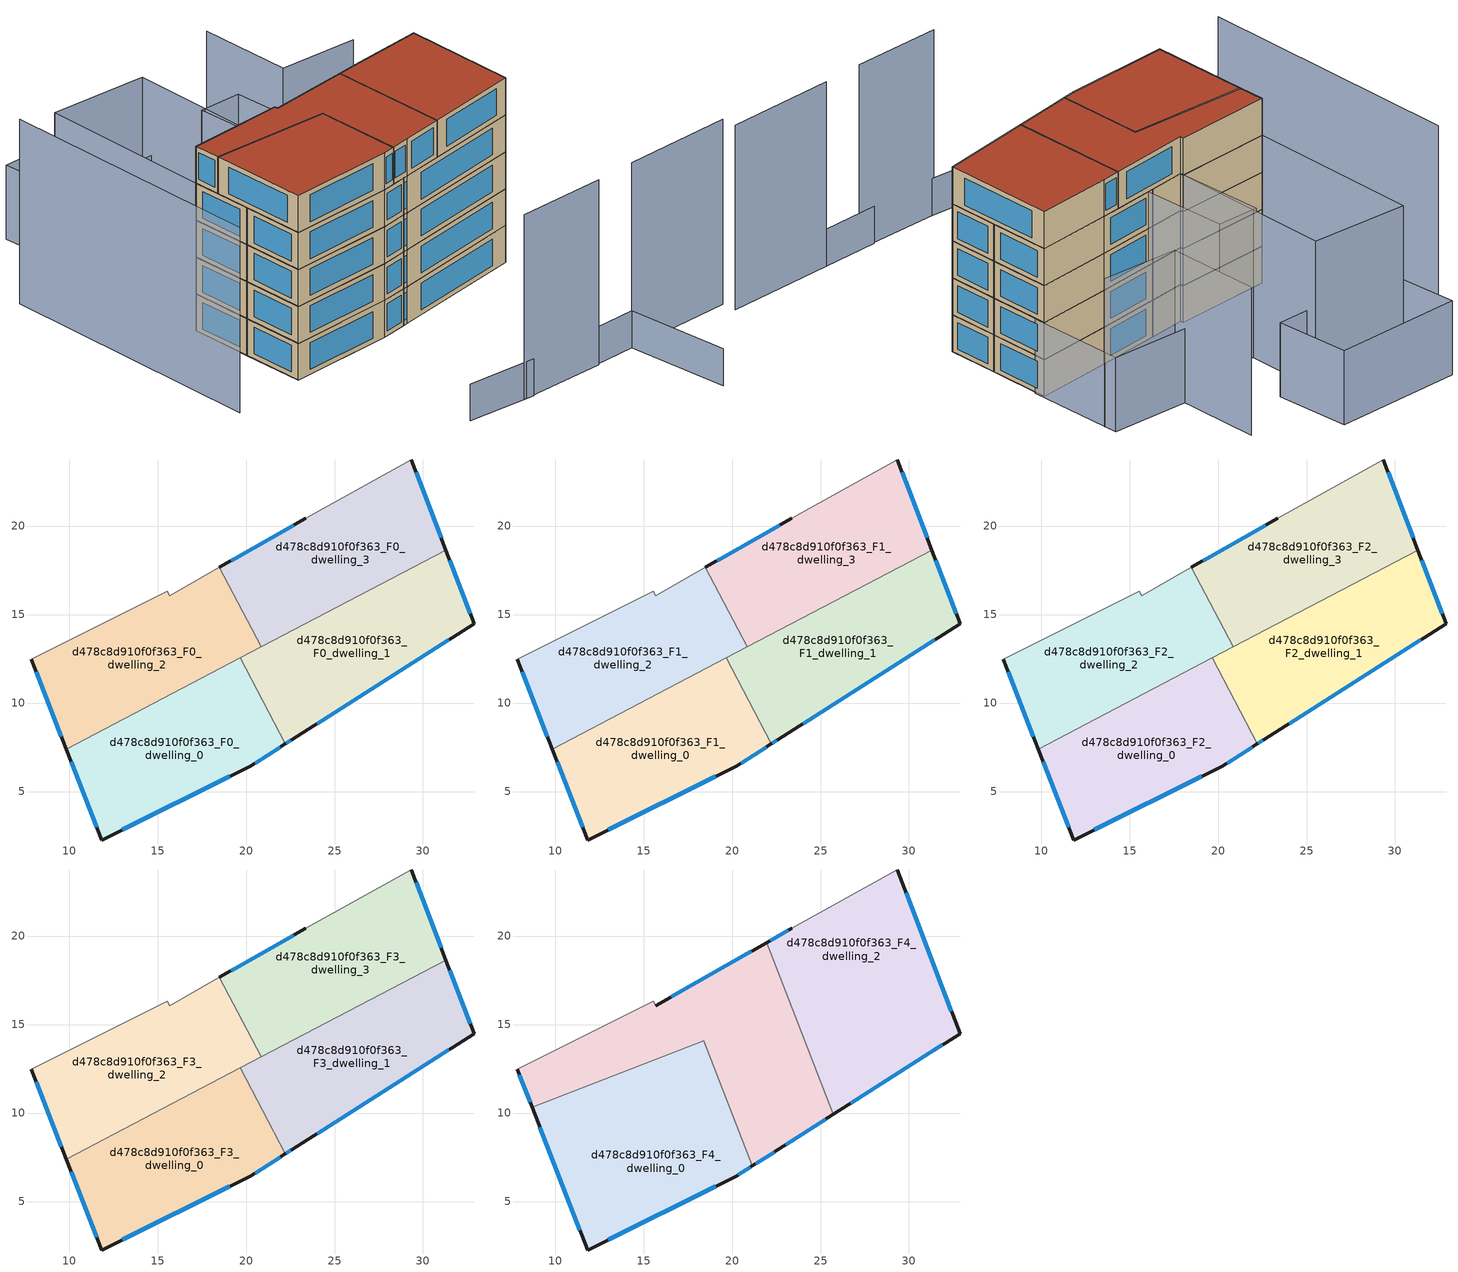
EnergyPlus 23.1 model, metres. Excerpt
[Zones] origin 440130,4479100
d478c8d910f0f363_F0_dwelling_0
 floor ground (EU_floor_Construction): 20.24,6.43 22.22,7.69 19.67,12.55 9.84,7.4 11.84,2.26 z0
 wall outside (EU_wall_Construction): 22.22,7.69 20.24,6.43 11.84,2.26 9.84,7.4 z0:3
 wall to d478c8d910f0f363_F0_dwelling_1 (EU_wall_Construction): 19.67,12.55 22.22,7.69 z0:3
 wall to d478c8d910f0f363_F0_dwelling_2 (EU_wall_Construction): 9.84,7.4 19.67,12.55 z0:3
 window (EU_Window_Construction): 21.94,7.52 20.51,6.61 / 19.07,5.86 13,2.84 / 11.56,2.97 10.12,6.69 z0.42:2.58
d478c8d910f0f363_F0_dwelling_1
 floor ground (EU_floor_Construction): 32.89,14.48 31.29,18.65 19.67,12.55 22.22,7.69 22.59,7.93 z0
 wall outside (EU_wall_Construction): 31.29,18.65 32.89,14.48 22.59,7.93 22.22,7.69 z0:3
 wall to d478c8d910f0f363_F0_dwelling_3 (EU_wall_Construction): 20.85,13.17 31.29,18.65 z0:3
 wall to d478c8d910f0f363_F0_dwelling_2 (EU_wall_Construction): 19.67,12.55 20.85,13.17 z0:3
 window (EU_Window_Construction): 31.46,13.57 24.02,8.84 / 22.54,7.89 22.27,7.72 / 31.51,18.07 32.66,15.06 z0.42:2.58
d478c8d910f0f363_F0_dwelling_2
 floor ground (EU_floor_Construction): 20.85,13.17 18.49,17.67 15.69,16.07 15.55,16.33 7.87,12.47 9.84,7.4 z0
 wall outside (EU_wall_Construction): 9.84,7.4 7.87,12.47 z0:3
 wall adiabatic (EU_wall_Construction): 7.87,12.47 15.55,16.33 15.69,16.07 18.49,17.67 z0:3
 wall to d478c8d910f0f363_F0_dwelling_3 (EU_wall_Construction): 18.49,17.67 20.85,13.17 z0:3
 window (EU_Window_Construction): 9.57,8.1 8.15,11.77 z0.42:2.58
d478c8d910f0f363_F0_dwelling_3
 floor ground (EU_floor_Construction): 31.29,18.65 29.35,23.74 23.39,20.44 18.49,17.67 20.85,13.17 z0
 wall outside (EU_wall_Construction): 18.49,17.67 23.39,20.44 / 29.35,23.74 31.29,18.65 z0:3
 wall adiabatic (EU_wall_Construction): 23.39,20.44 29.35,23.74 z0:3
 window (EU_Window_Construction): 19.17,18.05 22.71,20.06 / 29.62,23.03 31.02,19.35 z0.42:2.58
d478c8d910f0f363_F1_dwelling_0
 floor to d478c8d910f0f363_F0_dwelling_0 (EU_floor_Construction): 20.24,6.43 22.22,7.69 19.67,12.55 9.84,7.4 11.84,2.26 z3
 wall outside (EU_wall_Construction): 22.22,7.69 20.24,6.43 11.84,2.26 9.84,7.4 z3:6
 wall to d478c8d910f0f363_F1_dwelling_1 (EU_wall_Construction): 19.67,12.55 22.22,7.69 z3:6
 wall to d478c8d910f0f363_F1_dwelling_2 (EU_wall_Construction): 9.84,7.4 19.67,12.55 z3:6
 window (EU_Window_Construction): 21.94,7.52 20.51,6.61 / 19.07,5.86 13,2.84 / 11.56,2.97 10.12,6.69 z3.42:5.58
d478c8d910f0f363_F1_dwelling_1
 floor to d478c8d910f0f363_F0_dwelling_1 (EU_floor_Construction): 32.89,14.48 31.29,18.65 19.67,12.55 22.22,7.69 22.59,7.93 z3
 wall outside (EU_wall_Construction): 31.29,18.65 32.89,14.48 22.59,7.93 22.22,7.69 z3:6
 wall to d478c8d910f0f363_F1_dwelling_3 (EU_wall_Construction): 20.85,13.17 31.29,18.65 z3:6
 wall to d478c8d910f0f363_F1_dwelling_2 (EU_wall_Construction): 19.67,12.55 20.85,13.17 z3:6
 window (EU_Window_Construction): 31.46,13.57 24.02,8.84 / 22.54,7.89 22.27,7.72 / 31.51,18.07 32.66,15.06 z3.42:5.58
d478c8d910f0f363_F1_dwelling_2
 floor to d478c8d910f0f363_F0_dwelling_2 (EU_floor_Construction): 20.85,13.17 18.49,17.67 15.69,16.07 15.55,16.33 7.87,12.47 9.84,7.4 z3
 wall outside (EU_wall_Construction): 9.84,7.4 7.87,12.47 z3:6
 wall adiabatic (EU_wall_Construction): 7.87,12.47 15.55,16.33 15.69,16.07 18.49,17.67 z3:6
 wall to d478c8d910f0f363_F1_dwelling_3 (EU_wall_Construction): 18.49,17.67 20.85,13.17 z3:6
 window (EU_Window_Construction): 9.57,8.1 8.15,11.77 z3.42:5.58
d478c8d910f0f363_F1_dwelling_3
 floor to d478c8d910f0f363_F0_dwelling_3 (EU_floor_Construction): 31.29,18.65 29.35,23.74 23.39,20.44 18.49,17.67 20.85,13.17 z3
 wall outside (EU_wall_Construction): 18.49,17.67 23.39,20.44 / 29.35,23.74 31.29,18.65 z3:6
 wall adiabatic (EU_wall_Construction): 23.39,20.44 29.35,23.74 z3:6
 window (EU_Window_Construction): 19.17,18.05 22.71,20.06 / 29.62,23.03 31.02,19.35 z3.42:5.58
d478c8d910f0f363_F2_dwelling_0
 floor to d478c8d910f0f363_F1_dwelling_0 (EU_floor_Construction): 20.24,6.43 22.22,7.69 19.67,12.55 9.84,7.4 11.84,2.26 z6
 wall outside (EU_wall_Construction): 22.22,7.69 20.24,6.43 11.84,2.26 9.84,7.4 z6:9
 wall to d478c8d910f0f363_F2_dwelling_1 (EU_wall_Construction): 19.67,12.55 22.22,7.69 z6:9
 wall to d478c8d910f0f363_F2_dwelling_2 (EU_wall_Construction): 9.84,7.4 19.67,12.55 z6:9
 window (EU_Window_Construction): 21.94,7.52 20.51,6.61 / 19.07,5.86 13,2.84 / 11.56,2.97 10.12,6.69 z6.42:8.58
d478c8d910f0f363_F2_dwelling_1
 floor to d478c8d910f0f363_F1_dwelling_1 (EU_floor_Construction): 32.89,14.48 31.29,18.65 19.67,12.55 22.22,7.69 22.59,7.93 z6
 wall outside (EU_wall_Construction): 31.29,18.65 32.89,14.48 22.59,7.93 22.22,7.69 z6:9
 wall to d478c8d910f0f363_F2_dwelling_3 (EU_wall_Construction): 20.85,13.17 31.29,18.65 z6:9
 wall to d478c8d910f0f363_F2_dwelling_2 (EU_wall_Construction): 19.67,12.55 20.85,13.17 z6:9
 window (EU_Window_Construction): 31.46,13.57 24.02,8.84 / 22.54,7.89 22.27,7.72 / 31.51,18.07 32.66,15.06 z6.42:8.58
d478c8d910f0f363_F2_dwelling_2
 floor to d478c8d910f0f363_F1_dwelling_2 (EU_floor_Construction): 20.85,13.17 18.49,17.67 15.69,16.07 15.55,16.33 7.87,12.47 9.84,7.4 z6
 wall outside (EU_wall_Construction): 9.84,7.4 7.87,12.47 z6:9
 wall adiabatic (EU_wall_Construction): 7.87,12.47 15.55,16.33 15.69,16.07 18.49,17.67 z6:9
 wall to d478c8d910f0f363_F2_dwelling_3 (EU_wall_Construction): 18.49,17.67 20.85,13.17 z6:9
 window (EU_Window_Construction): 9.57,8.1 8.15,11.77 z6.42:8.58
d478c8d910f0f363_F2_dwelling_3
 floor to d478c8d910f0f363_F1_dwelling_3 (EU_floor_Construction): 31.29,18.65 29.35,23.74 23.39,20.44 18.49,17.67 20.85,13.17 z6
 wall outside (EU_wall_Construction): 18.49,17.67 23.39,20.44 / 29.35,23.74 31.29,18.65 z6:9
 wall adiabatic (EU_wall_Construction): 23.39,20.44 29.35,23.74 z6:9
 window (EU_Window_Construction): 19.17,18.05 22.71,20.06 / 29.62,23.03 31.02,19.35 z6.42:8.58
d478c8d910f0f363_F3_dwelling_0
 floor to d478c8d910f0f363_F2_dwelling_0 (EU_floor_Construction): 20.24,6.43 22.22,7.69 19.67,12.55 9.84,7.4 11.84,2.26 z9
 wall outside (EU_wall_Construction): 22.22,7.69 20.24,6.43 11.84,2.26 9.84,7.4 z9:12
 wall to d478c8d910f0f363_F3_dwelling_1 (EU_wall_Construction): 19.67,12.55 22.22,7.69 z9:12
 wall to d478c8d910f0f363_F3_dwelling_2 (EU_wall_Construction): 9.84,7.4 19.67,12.55 z9:12
 window (EU_Window_Construction): 21.94,7.52 20.51,6.61 / 19.07,5.86 13,2.84 / 11.56,2.97 10.12,6.69 z9.42:11.58
d478c8d910f0f363_F3_dwelling_1
 floor to d478c8d910f0f363_F2_dwelling_1 (EU_floor_Construction): 32.89,14.48 31.29,18.65 19.67,12.55 22.22,7.69 22.59,7.93 z9
 wall outside (EU_wall_Construction): 31.29,18.65 32.89,14.48 22.59,7.93 22.22,7.69 z9:12
 wall to d478c8d910f0f363_F3_dwelling_3 (EU_wall_Construction): 20.85,13.17 31.29,18.65 z9:12
 wall to d478c8d910f0f363_F3_dwelling_2 (EU_wall_Construction): 19.67,12.55 20.85,13.17 z9:12
 window (EU_Window_Construction): 31.46,13.57 24.02,8.84 / 22.54,7.89 22.27,7.72 / 31.51,18.07 32.66,15.06 z9.42:11.58
d478c8d910f0f363_F3_dwelling_2
 floor to d478c8d910f0f363_F2_dwelling_2 (EU_floor_Construction): 20.85,13.17 18.49,17.67 15.69,16.07 15.55,16.33 7.87,12.47 9.84,7.4 z9
 wall outside (EU_wall_Construction): 9.84,7.4 7.87,12.47 z9:12
 wall adiabatic (EU_wall_Construction): 7.87,12.47 15.55,16.33 15.69,16.07 18.49,17.67 z9:12
 wall to d478c8d910f0f363_F3_dwelling_3 (EU_wall_Construction): 18.49,17.67 20.85,13.17 z9:12
 window (EU_Window_Construction): 9.57,8.1 8.15,11.77 z9.42:11.58
d478c8d910f0f363_F3_dwelling_3
 floor to d478c8d910f0f363_F2_dwelling_3 (EU_floor_Construction): 31.29,18.65 29.35,23.74 23.39,20.44 18.49,17.67 20.85,13.17 z9
 wall outside (EU_wall_Construction): 18.49,17.67 23.39,20.44 / 29.35,23.74 31.29,18.65 z9:12
 wall adiabatic (EU_wall_Construction): 23.39,20.44 29.35,23.74 z9:12
 window (EU_Window_Construction): 19.17,18.05 22.71,20.06 / 29.62,23.03 31.02,19.35 z9.42:11.58
d478c8d910f0f363_F4_dwelling_0
 floor to d478c8d910f0f363_F3_dwelling_0 (EU_floor_Construction): 20.24,6.43 21.15,7.01 19.11,12.26 9.84,7.4 11.84,2.26 z12
 floor to d478c8d910f0f363_F3_dwelling_2 (EU_floor_Construction): 19.11,12.26 18.41,14.08 8.71,10.32 9.84,7.4 z12
 wall outside (EU_wall_Construction): 21.15,7.01 20.24,6.43 11.84,2.26 8.71,10.32 z12:15
 wall to d478c8d910f0f363_F4_dwelling_1 (EU_wall_Construction): 8.71,10.32 18.41,14.08 21.15,7.01 z12:15
 window (EU_Window_Construction): 21.02,6.93 20.37,6.51 / 19.07,5.86 13,2.84 / 11.4,3.38 9.14,9.2 z12.42:14.58
 roof outside (EU_roof_Construction): 18.41,14.08 21.15,7.01 20.24,6.43 11.84,2.26 8.71,10.32 z15
d478c8d910f0f363_F4_dwelling_1
 floor to d478c8d910f0f363_F3_dwelling_2 (EU_floor_Construction): 19.11,12.26 20.85,13.17 18.49,17.66 15.69,16.07 15.55,16.33 7.87,12.47 8.71,10.32 18.41,14.08 z12
 floor to d478c8d910f0f363_F3_dwelling_0 (EU_floor_Construction): 22.22,7.69 19.67,12.55 19.11,12.26 21.15,7.01 z12
 floor to d478c8d910f0f363_F3_dwelling_1 (EU_floor_Construction): 25.72,9.92 23.85,14.75 19.67,12.55 22.22,7.69 22.59,7.93 z12
 floor to d478c8d910f0f363_F3_dwelling_3 (EU_floor_Construction): 23.85,14.75 21.96,19.63 18.49,17.66 20.85,13.17 z12
 wall outside (EU_wall_Construction): 8.71,10.32 7.87,12.47 / 15.69,16.07 21.96,19.63 / 25.72,9.92 22.59,7.93 21.15,7.01 z12:15
 wall adiabatic (EU_wall_Construction): 7.87,12.47 15.55,16.33 15.69,16.07 z12:15
 wall to d478c8d910f0f363_F4_dwelling_2 (EU_wall_Construction): 21.96,19.63 25.72,9.92 z12:15
 window (EU_Window_Construction): 8.59,10.62 7.99,12.17 / 16.56,16.57 21.09,19.14 / 25.29,9.64 23.03,8.2 / 22.39,7.8 21.35,7.14 z12.42:14.58
 roof outside (EU_roof_Construction): 21.96,19.63 25.72,9.92 22.59,7.93 21.15,7.01 18.41,14.08 8.71,10.32 7.87,12.47 15.55,16.33 15.69,16.07 z15
d478c8d910f0f363_F4_dwelling_2
 floor to d478c8d910f0f363_F3_dwelling_1 (EU_floor_Construction): 32.89,14.48 31.29,18.65 23.85,14.75 25.72,9.92 z12
 floor to d478c8d910f0f363_F3_dwelling_3 (EU_floor_Construction): 31.29,18.65 29.35,23.74 23.39,20.44 21.96,19.63 23.85,14.75 z12
 wall outside (EU_wall_Construction): 21.96,19.63 23.39,20.44 / 29.35,23.74 32.89,14.48 25.72,9.92 z12:15
 wall adiabatic (EU_wall_Construction): 23.39,20.44 29.35,23.74 z12:15
 window (EU_Window_Construction): 22.16,19.74 23.19,20.33 / 29.84,22.45 32.39,15.77 / 31.89,13.85 26.72,10.55 z12.42:14.58
 roof outside (EU_roof_Construction): 29.35,23.74 32.89,14.48 25.72,9.92 21.96,19.63 23.39,20.44 z15
shading: 25.95,-6.64 33.04,-3.38 / -2.37,21.27 5.94,-0.99 / 36.3,-1.73 45.02,2.41 z0:15; 21.02,-8.44 26.82,-6.31 / 31.66,-3.93 36.3,-1.73 / 36.3,-1.73 40.17,-9.89 z0:3; 27.07,29.87 20.64,27.4 / 20.64,27.4 17.69,35.08 / 16.06,24.74 19.1,17.51 / 19.1,17.51 15.66,16.06 / 15.66,16.06 12.62,23.3 / 12.62,23.3 16.06,24.74 / 10.57,29.84 15.88,15.43 / 15.88,15.43 7.87,12.47 / 7.87,12.47 2.55,26.88 / 2.55,26.88 10.57,29.84 z0:12; 23.39,20.44 20.24,28.41 / 20.24,28.41 26.62,30.94 / 26.62,30.94 29.78,22.97 / 29.78,22.97 23.39,20.44 / 0.53,31.35 10.79,35.96 / 10.79,35.96 13.44,30.05 / 13.44,30.05 3.19,25.44 / 3.19,25.44 0.53,31.35 z0:6
[Building]
EU S2 Campaign: North Axis=0; Terrain=City; Solar Distribution=FullExterior
[Site:Location]
Madrid: Latitude=40.5; Longitude=-3.5; Time Zone=1; Elevation=609
[SizingPeriod:WeatherFileDays]
AnnualSizingPeriod: Begin Month=1; Begin Day of Month=1; End Month=12; End Day of Month=31; Day of Week for Start Day=Monday; Use Weather File Daylight Saving Period=No; Use Weather File Rain and Snow Indicators=No
[MATERIAL]
EU_InternalMass_Material: Roughness=MediumRough; Thickness=0.1; Conductivity=1; Density=1800; Specific Heat=900; Thermal Absorptance=0.9; Solar Absorptance=0.7; Visible Absorptance=0.7
[MATERIAL:NOMASS] Roughness=MediumRough; Thermal Absorptance=0.9; Solar Absorptance=0.7; Visible Absorptance=0.7
Name | Thermal Resistance
EU_wall_NoMass | 1.60022
EU_roof_NoMass | 1.57597
EU_floor_NoMass | 0.470652
[WINDOWMATERIAL:SIMPLEGLAZINGSYSTEM]
EU_Window_SimpleGlazing: UFactor=3.28802; Solar Heat Gain Coefficient=0.85; Visible Transmittance=0.85
[CONSTRUCTION]
EU_wall_Construction: EU_wall_NoMass
EU_roof_Construction: EU_roof_NoMass
EU_floor_Construction: EU_floor_NoMass
EU_InternalMass_Construction: EU_InternalMass_Material
EU_Window_Construction: EU_Window_SimpleGlazing
[ZONE] Type=1; Multiplier=1; Ceiling Height=autocalculate; Floor Area=autocalculate; Part of Total Floor Area=Yes
Name | Volume
d478c8d910f0f363_F0_dwelling_0; d478c8d910f0f363_F1_dwelling_0; d478c8d910f0f363_F2_dwelling_0; d478c8d910f0f363_F3_dwelling_0 | 190.989
d478c8d910f0f363_F4_dwelling_0 | 254.662
d478c8d910f0f363_F0_dwelling_1; d478c8d910f0f363_F1_dwelling_1; d478c8d910f0f363_F2_dwelling_1; d478c8d910f0f363_F3_dwelling_1 | 191.002
d478c8d910f0f363_F4_dwelling_1 | 254.655
d478c8d910f0f363_F0_dwelling_2; d478c8d910f0f363_F1_dwelling_2; d478c8d910f0f363_F2_dwelling_2; d478c8d910f0f363_F3_dwelling_2 | 191.006
d478c8d910f0f363_F4_dwelling_2 | 254.654
d478c8d910f0f363_F0_dwelling_3; d478c8d910f0f363_F1_dwelling_3; d478c8d910f0f363_F2_dwelling_3; d478c8d910f0f363_F3_dwelling_3 | 190.988
[INTERNALMASS] Construction=EU_InternalMass_Construction
Name | Zone or ZoneList | Surface Area
d478c8d910f0f363_F0_dwelling_0_EU_InternalMass | d478c8d910f0f363_F0_dwelling_0 | 63.6614
d478c8d910f0f363_F0_dwelling_1_EU_InternalMass | d478c8d910f0f363_F0_dwelling_1 | 63.6682
d478c8d910f0f363_F0_dwelling_2_EU_InternalMass | d478c8d910f0f363_F0_dwelling_2 | 63.6668
d478c8d910f0f363_F0_dwelling_3_EU_InternalMass | d478c8d910f0f363_F0_dwelling_3 | 63.6619
d478c8d910f0f363_F1_dwelling_0_EU_InternalMass | d478c8d910f0f363_F1_dwelling_0 | 63.6614
d478c8d910f0f363_F1_dwelling_1_EU_InternalMass | d478c8d910f0f363_F1_dwelling_1 | 63.6682
d478c8d910f0f363_F1_dwelling_2_EU_InternalMass | d478c8d910f0f363_F1_dwelling_2 | 63.6668
d478c8d910f0f363_F1_dwelling_3_EU_InternalMass | d478c8d910f0f363_F1_dwelling_3 | 63.6619
d478c8d910f0f363_F2_dwelling_0_EU_InternalMass | d478c8d910f0f363_F2_dwelling_0 | 63.6614
d478c8d910f0f363_F2_dwelling_1_EU_InternalMass | d478c8d910f0f363_F2_dwelling_1 | 63.6682
d478c8d910f0f363_F2_dwelling_2_EU_InternalMass | d478c8d910f0f363_F2_dwelling_2 | 63.6668
d478c8d910f0f363_F2_dwelling_3_EU_InternalMass | d478c8d910f0f363_F2_dwelling_3 | 63.6619
d478c8d910f0f363_F3_dwelling_0_EU_InternalMass | d478c8d910f0f363_F3_dwelling_0 | 63.6614
d478c8d910f0f363_F3_dwelling_1_EU_InternalMass | d478c8d910f0f363_F3_dwelling_1 | 63.6682
d478c8d910f0f363_F3_dwelling_2_EU_InternalMass | d478c8d910f0f363_F3_dwelling_2 | 63.6668
d478c8d910f0f363_F3_dwelling_3_EU_InternalMass | d478c8d910f0f363_F3_dwelling_3 | 63.6619
d478c8d910f0f363_F4_dwelling_0_EU_InternalMass | d478c8d910f0f363_F4_dwelling_0 | 84.8856
d478c8d910f0f363_F4_dwelling_1_EU_InternalMass | d478c8d910f0f363_F4_dwelling_1 | 84.8852
d478c8d910f0f363_F4_dwelling_2_EU_InternalMass | d478c8d910f0f363_F4_dwelling_2 | 84.8856
[OTHEREQUIPMENT] Fuel Type=Electricity; Design Level Calculation Method=Watts/Area; Power per Zone Floor Area=1; Fraction Latent=0; Fraction Radiant=0; Fraction Lost=0; Carbon Dioxide Generation Rate=0; EndUse Subcategory=EU_Step8_InternalGains
Name | Zone or ZoneList or Space or SpaceList | Schedule
EU_Step8_InternalGain_d478c8d910f0f363_F0_dwelling_0_f000 | d478c8d910f0f363_F0_dwelling_0 | EU_Step8_GainSchedule_d478c8d910f0f363_F0_dwelling_0_f000
EU_Step8_InternalGain_d478c8d910f0f363_F0_dwelling_1_f000 | d478c8d910f0f363_F0_dwelling_1 | EU_Step8_GainSchedule_d478c8d910f0f363_F0_dwelling_1_f000
EU_Step8_InternalGain_d478c8d910f0f363_F0_dwelling_2_f000 | d478c8d910f0f363_F0_dwelling_2 | EU_Step8_GainSchedule_d478c8d910f0f363_F0_dwelling_2_f000
EU_Step8_InternalGain_d478c8d910f0f363_F0_dwelling_3_f000 | d478c8d910f0f363_F0_dwelling_3 | EU_Step8_GainSchedule_d478c8d910f0f363_F0_dwelling_3_f000
EU_Step8_InternalGain_d478c8d910f0f363_F1_dwelling_0_f000 | d478c8d910f0f363_F1_dwelling_0 | EU_Step8_GainSchedule_d478c8d910f0f363_F1_dwelling_0_f000
EU_Step8_InternalGain_d478c8d910f0f363_F1_dwelling_1_f000 | d478c8d910f0f363_F1_dwelling_1 | EU_Step8_GainSchedule_d478c8d910f0f363_F1_dwelling_1_f000
EU_Step8_InternalGain_d478c8d910f0f363_F1_dwelling_2_f000 | d478c8d910f0f363_F1_dwelling_2 | EU_Step8_GainSchedule_d478c8d910f0f363_F1_dwelling_2_f000
EU_Step8_InternalGain_d478c8d910f0f363_F1_dwelling_3_f000 | d478c8d910f0f363_F1_dwelling_3 | EU_Step8_GainSchedule_d478c8d910f0f363_F1_dwelling_3_f000
EU_Step8_InternalGain_d478c8d910f0f363_F2_dwelling_0_f000 | d478c8d910f0f363_F2_dwelling_0 | EU_Step8_GainSchedule_d478c8d910f0f363_F2_dwelling_0_f000
EU_Step8_InternalGain_d478c8d910f0f363_F2_dwelling_1_f000 | d478c8d910f0f363_F2_dwelling_1 | EU_Step8_GainSchedule_d478c8d910f0f363_F2_dwelling_1_f000
EU_Step8_InternalGain_d478c8d910f0f363_F2_dwelling_2_f000 | d478c8d910f0f363_F2_dwelling_2 | EU_Step8_GainSchedule_d478c8d910f0f363_F2_dwelling_2_f000
EU_Step8_InternalGain_d478c8d910f0f363_F2_dwelling_3_f000 | d478c8d910f0f363_F2_dwelling_3 | EU_Step8_GainSchedule_d478c8d910f0f363_F2_dwelling_3_f000
EU_Step8_InternalGain_d478c8d910f0f363_F3_dwelling_0_f000 | d478c8d910f0f363_F3_dwelling_0 | EU_Step8_GainSchedule_d478c8d910f0f363_F3_dwelling_0_f000
EU_Step8_InternalGain_d478c8d910f0f363_F3_dwelling_1_f000 | d478c8d910f0f363_F3_dwelling_1 | EU_Step8_GainSchedule_d478c8d910f0f363_F3_dwelling_1_f000
EU_Step8_InternalGain_d478c8d910f0f363_F3_dwelling_2_f000 | d478c8d910f0f363_F3_dwelling_2 | EU_Step8_GainSchedule_d478c8d910f0f363_F3_dwelling_2_f000
EU_Step8_InternalGain_d478c8d910f0f363_F3_dwelling_3_f000 | d478c8d910f0f363_F3_dwelling_3 | EU_Step8_GainSchedule_d478c8d910f0f363_F3_dwelling_3_f000
EU_Step8_InternalGain_d478c8d910f0f363_F4_dwelling_0_f000 | d478c8d910f0f363_F4_dwelling_0 | EU_Step8_GainSchedule_d478c8d910f0f363_F4_dwelling_0_f000
EU_Step8_InternalGain_d478c8d910f0f363_F4_dwelling_1_f000 | d478c8d910f0f363_F4_dwelling_1 | EU_Step8_GainSchedule_d478c8d910f0f363_F4_dwelling_1_f000
EU_Step8_InternalGain_d478c8d910f0f363_F4_dwelling_2_f000 | d478c8d910f0f363_F4_dwelling_2 | EU_Step8_GainSchedule_d478c8d910f0f363_F4_dwelling_2_f000
[ZONEVENTILATION:DESIGNFLOWRATE] Schedule=EU_AlwaysOn; Design Flow Rate Calculation Method=AirChanges/Hour; Air Changes per Hour=0.480704; Ventilation Type=Natural; Fan Pressure Rise=0; Fan Total Efficiency=1; Constant Term Coefficient=1; Temperature Term Coefficient=0; Velocity Term Coefficient=0; Velocity Squared Term Coefficient=0; Minimum Indoor Temperature=-100; Maximum Indoor Temperature=100; Delta Temperature=-100; Minimum Outdoor Temperature=-100; Maximum Outdoor Temperature=100; Maximum Wind Speed=40
Name | Zone or ZoneList or Space or SpaceList
EU_ConstantAir_d478c8d910f0f363_F0_dwelling_0 | d478c8d910f0f363_F0_dwelling_0
EU_ConstantAir_d478c8d910f0f363_F0_dwelling_1 | d478c8d910f0f363_F0_dwelling_1
EU_ConstantAir_d478c8d910f0f363_F0_dwelling_2 | d478c8d910f0f363_F0_dwelling_2
EU_ConstantAir_d478c8d910f0f363_F0_dwelling_3 | d478c8d910f0f363_F0_dwelling_3
EU_ConstantAir_d478c8d910f0f363_F1_dwelling_0 | d478c8d910f0f363_F1_dwelling_0
EU_ConstantAir_d478c8d910f0f363_F1_dwelling_1 | d478c8d910f0f363_F1_dwelling_1
EU_ConstantAir_d478c8d910f0f363_F1_dwelling_2 | d478c8d910f0f363_F1_dwelling_2
EU_ConstantAir_d478c8d910f0f363_F1_dwelling_3 | d478c8d910f0f363_F1_dwelling_3
EU_ConstantAir_d478c8d910f0f363_F2_dwelling_0 | d478c8d910f0f363_F2_dwelling_0
EU_ConstantAir_d478c8d910f0f363_F2_dwelling_1 | d478c8d910f0f363_F2_dwelling_1
EU_ConstantAir_d478c8d910f0f363_F2_dwelling_2 | d478c8d910f0f363_F2_dwelling_2
EU_ConstantAir_d478c8d910f0f363_F2_dwelling_3 | d478c8d910f0f363_F2_dwelling_3
EU_ConstantAir_d478c8d910f0f363_F3_dwelling_0 | d478c8d910f0f363_F3_dwelling_0
EU_ConstantAir_d478c8d910f0f363_F3_dwelling_1 | d478c8d910f0f363_F3_dwelling_1
EU_ConstantAir_d478c8d910f0f363_F3_dwelling_2 | d478c8d910f0f363_F3_dwelling_2
EU_ConstantAir_d478c8d910f0f363_F3_dwelling_3 | d478c8d910f0f363_F3_dwelling_3
EU_ConstantAir_d478c8d910f0f363_F4_dwelling_0 | d478c8d910f0f363_F4_dwelling_0
EU_ConstantAir_d478c8d910f0f363_F4_dwelling_1 | d478c8d910f0f363_F4_dwelling_1
EU_ConstantAir_d478c8d910f0f363_F4_dwelling_2 | d478c8d910f0f363_F4_dwelling_2
[HVACTEMPLATE:THERMOSTAT] Constant Heating Setpoint=20; Constant Cooling Setpoint=50
EU_HeatOnly_d478c8d910f0f363_F0_dwelling_0; EU_HeatOnly_d478c8d910f0f363_F0_dwelling_1; EU_HeatOnly_d478c8d910f0f363_F0_dwelling_2; EU_HeatOnly_d478c8d910f0f363_F0_dwelling_3; EU_HeatOnly_d478c8d910f0f363_F1_dwelling_0; EU_HeatOnly_d478c8d910f0f363_F1_dwelling_1; EU_HeatOnly_d478c8d910f0f363_F1_dwelling_2; EU_HeatOnly_d478c8d910f0f363_F1_dwelling_3; EU_HeatOnly_d478c8d910f0f363_F2_dwelling_0; EU_HeatOnly_d478c8d910f0f363_F2_dwelling_1; EU_HeatOnly_d478c8d910f0f363_F2_dwelling_2; EU_HeatOnly_d478c8d910f0f363_F2_dwelling_3; EU_HeatOnly_d478c8d910f0f363_F3_dwelling_0; EU_HeatOnly_d478c8d910f0f363_F3_dwelling_1; EU_HeatOnly_d478c8d910f0f363_F3_dwelling_2; EU_HeatOnly_d478c8d910f0f363_F3_dwelling_3; EU_HeatOnly_d478c8d910f0f363_F4_dwelling_0; EU_HeatOnly_d478c8d910f0f363_F4_dwelling_1; EU_HeatOnly_d478c8d910f0f363_F4_dwelling_2
[HVACTEMPLATE:ZONE:IDEALLOADSAIRSYSTEM] System Availability Schedule=EU_AlwaysOn; Maximum Heating Supply Air Temperature=50; Minimum Cooling Supply Air Temperature=13; Maximum Heating Supply Air Humidity Ratio=0.0156; Minimum Cooling Supply Air Humidity Ratio=0.0077; Heating Limit=NoLimit; Cooling Limit=NoLimit; Heating Availability Schedule=EU_AlwaysOn; Cooling Availability Schedule=EU_CoolingOff; Dehumidification Control Type=ConstantSensibleHeatRatio; Cooling Sensible Heat Ratio=0.7; Dehumidification Setpoint=60; Humidification Control Type=None; Humidification Setpoint=30; Outdoor Air Method=None; Outdoor Air Flow Rate per Person=0.00944; Outdoor Air Flow Rate per Zone Floor Area=0; Outdoor Air Flow Rate per Zone=0; Demand Controlled Ventilation Type=None; Outdoor Air Economizer Type=NoEconomizer; Heat Recovery Type=None; Sensible Heat Recovery Effectiveness=0.7; Latent Heat Recovery Effectiveness=0.65
Name | Template Thermostat
d478c8d910f0f363_F0_dwelling_0 | EU_HeatOnly_d478c8d910f0f363_F0_dwelling_0
d478c8d910f0f363_F0_dwelling_1 | EU_HeatOnly_d478c8d910f0f363_F0_dwelling_1
d478c8d910f0f363_F0_dwelling_2 | EU_HeatOnly_d478c8d910f0f363_F0_dwelling_2
d478c8d910f0f363_F0_dwelling_3 | EU_HeatOnly_d478c8d910f0f363_F0_dwelling_3
d478c8d910f0f363_F1_dwelling_0 | EU_HeatOnly_d478c8d910f0f363_F1_dwelling_0
d478c8d910f0f363_F1_dwelling_1 | EU_HeatOnly_d478c8d910f0f363_F1_dwelling_1
d478c8d910f0f363_F1_dwelling_2 | EU_HeatOnly_d478c8d910f0f363_F1_dwelling_2
d478c8d910f0f363_F1_dwelling_3 | EU_HeatOnly_d478c8d910f0f363_F1_dwelling_3
d478c8d910f0f363_F2_dwelling_0 | EU_HeatOnly_d478c8d910f0f363_F2_dwelling_0
d478c8d910f0f363_F2_dwelling_1 | EU_HeatOnly_d478c8d910f0f363_F2_dwelling_1
d478c8d910f0f363_F2_dwelling_2 | EU_HeatOnly_d478c8d910f0f363_F2_dwelling_2
d478c8d910f0f363_F2_dwelling_3 | EU_HeatOnly_d478c8d910f0f363_F2_dwelling_3
d478c8d910f0f363_F3_dwelling_0 | EU_HeatOnly_d478c8d910f0f363_F3_dwelling_0
d478c8d910f0f363_F3_dwelling_1 | EU_HeatOnly_d478c8d910f0f363_F3_dwelling_1
d478c8d910f0f363_F3_dwelling_2 | EU_HeatOnly_d478c8d910f0f363_F3_dwelling_2
d478c8d910f0f363_F3_dwelling_3 | EU_HeatOnly_d478c8d910f0f363_F3_dwelling_3
d478c8d910f0f363_F4_dwelling_0 | EU_HeatOnly_d478c8d910f0f363_F4_dwelling_0
d478c8d910f0f363_F4_dwelling_1 | EU_HeatOnly_d478c8d910f0f363_F4_dwelling_1
d478c8d910f0f363_F4_dwelling_2 | EU_HeatOnly_d478c8d910f0f363_F4_dwelling_2
[SIZING:ZONE] Zone Cooling Design Supply Air Temperature Input Method=SupplyAirTemperature; Zone Cooling Design Supply Air Temperature=13; Zone Heating Design Supply Air Temperature Input Method=SupplyAirTemperature; Zone Heating Design Supply Air Temperature=50; Zone Cooling Design Supply Air Humidity Ratio=0.008; Zone Heating Design Supply Air Humidity Ratio=0.008; Cooling Design Air Flow Method=DesignDay; Cooling Design Air Flow Rate=0; Cooling Minimum Air Flow per Zone Floor Area=0.000762; Cooling Minimum Air Flow=0; Cooling Minimum Air Flow Fraction=0.2; Heating Design Air Flow Method=DesignDay; Heating Design Air Flow Rate=0; Heating Maximum Air Flow per Zone Floor Area=0.002032; Heating Maximum Air Flow=0.141576; Heating Maximum Air Flow Fraction=0.3; Account for Dedicated Outdoor Air System=No; Dedicated Outdoor Air System Control Strategy=NeutralSupplyAir; Dedicated Outdoor Air Low Setpoint Temperature for Design=autosize; Dedicated Outdoor Air High Setpoint Temperature for Design=autosize; Zone Load Sizing Method=Sensible Load Only No Latent Load; Zone Latent Cooling Design Supply Air Humidity Ratio Input Method=HumidityRatioDifference; Zone Cooling Design Supply Air Humidity Ratio Difference=0.005; Zone Latent Heating Design Supply Air Humidity Ratio Input Method=HumidityRatioDifference; Zone Humidification Design Supply Air Humidity Ratio Difference=0.005
d478c8d910f0f363_F0_dwelling_0; d478c8d910f0f363_F0_dwelling_1; d478c8d910f0f363_F0_dwelling_2; d478c8d910f0f363_F0_dwelling_3; d478c8d910f0f363_F1_dwelling_0; d478c8d910f0f363_F1_dwelling_1; d478c8d910f0f363_F1_dwelling_2; d478c8d910f0f363_F1_dwelling_3; d478c8d910f0f363_F2_dwelling_0; d478c8d910f0f363_F2_dwelling_1; d478c8d910f0f363_F2_dwelling_2; d478c8d910f0f363_F2_dwelling_3; d478c8d910f0f363_F3_dwelling_0; d478c8d910f0f363_F3_dwelling_1; d478c8d910f0f363_F3_dwelling_2; d478c8d910f0f363_F3_dwelling_3; d478c8d910f0f363_F4_dwelling_0; d478c8d910f0f363_F4_dwelling_1; d478c8d910f0f363_F4_dwelling_2
[SCHEDULE:CONSTANT]
Name | Hourly Value
EU_AlwaysOn | 1
EU_CoolingOff | 0
[SCHEDULE:FILE] Column Number=1; Rows to Skip at Top=0; Number of Hours of Data=8760; Column Separator=Comma; Interpolate to Timestep=No; Minutes per Item=60; Adjust Schedule for Daylight Savings=Yes
Name | File
EU_Step8_GainSchedule_d478c8d910f0f363_F0_dwelling_0_f000 | ../../schedules/d478c8d910f0f363/d478c8d910f0f363_F0_dwelling_0_f000_gain.csv
EU_Step8_GainSchedule_d478c8d910f0f363_F0_dwelling_1_f000 | ../../schedules/d478c8d910f0f363/d478c8d910f0f363_F0_dwelling_1_f000_gain.csv
EU_Step8_GainSchedule_d478c8d910f0f363_F0_dwelling_2_f000 | ../../schedules/d478c8d910f0f363/d478c8d910f0f363_F0_dwelling_2_f000_gain.csv
EU_Step8_GainSchedule_d478c8d910f0f363_F0_dwelling_3_f000 | ../../schedules/d478c8d910f0f363/d478c8d910f0f363_F0_dwelling_3_f000_gain.csv
EU_Step8_GainSchedule_d478c8d910f0f363_F1_dwelling_0_f000 | ../../schedules/d478c8d910f0f363/d478c8d910f0f363_F1_dwelling_0_f000_gain.csv
EU_Step8_GainSchedule_d478c8d910f0f363_F1_dwelling_1_f000 | ../../schedules/d478c8d910f0f363/d478c8d910f0f363_F1_dwelling_1_f000_gain.csv
EU_Step8_GainSchedule_d478c8d910f0f363_F1_dwelling_2_f000 | ../../schedules/d478c8d910f0f363/d478c8d910f0f363_F1_dwelling_2_f000_gain.csv
EU_Step8_GainSchedule_d478c8d910f0f363_F1_dwelling_3_f000 | ../../schedules/d478c8d910f0f363/d478c8d910f0f363_F1_dwelling_3_f000_gain.csv
EU_Step8_GainSchedule_d478c8d910f0f363_F2_dwelling_0_f000 | ../../schedules/d478c8d910f0f363/d478c8d910f0f363_F2_dwelling_0_f000_gain.csv
EU_Step8_GainSchedule_d478c8d910f0f363_F2_dwelling_1_f000 | ../../schedules/d478c8d910f0f363/d478c8d910f0f363_F2_dwelling_1_f000_gain.csv
EU_Step8_GainSchedule_d478c8d910f0f363_F2_dwelling_2_f000 | ../../schedules/d478c8d910f0f363/d478c8d910f0f363_F2_dwelling_2_f000_gain.csv
EU_Step8_GainSchedule_d478c8d910f0f363_F2_dwelling_3_f000 | ../../schedules/d478c8d910f0f363/d478c8d910f0f363_F2_dwelling_3_f000_gain.csv
EU_Step8_GainSchedule_d478c8d910f0f363_F3_dwelling_0_f000 | ../../schedules/d478c8d910f0f363/d478c8d910f0f363_F3_dwelling_0_f000_gain.csv
EU_Step8_GainSchedule_d478c8d910f0f363_F3_dwelling_1_f000 | ../../schedules/d478c8d910f0f363/d478c8d910f0f363_F3_dwelling_1_f000_gain.csv
EU_Step8_GainSchedule_d478c8d910f0f363_F3_dwelling_2_f000 | ../../schedules/d478c8d910f0f363/d478c8d910f0f363_F3_dwelling_2_f000_gain.csv
EU_Step8_GainSchedule_d478c8d910f0f363_F3_dwelling_3_f000 | ../../schedules/d478c8d910f0f363/d478c8d910f0f363_F3_dwelling_3_f000_gain.csv
EU_Step8_GainSchedule_d478c8d910f0f363_F4_dwelling_0_f000 | ../../schedules/d478c8d910f0f363/d478c8d910f0f363_F4_dwelling_0_f000_gain.csv
EU_Step8_GainSchedule_d478c8d910f0f363_F4_dwelling_1_f000 | ../../schedules/d478c8d910f0f363/d478c8d910f0f363_F4_dwelling_1_f000_gain.csv
EU_Step8_GainSchedule_d478c8d910f0f363_F4_dwelling_2_f000 | ../../schedules/d478c8d910f0f363/d478c8d910f0f363_F4_dwelling_2_f000_gain.csv
